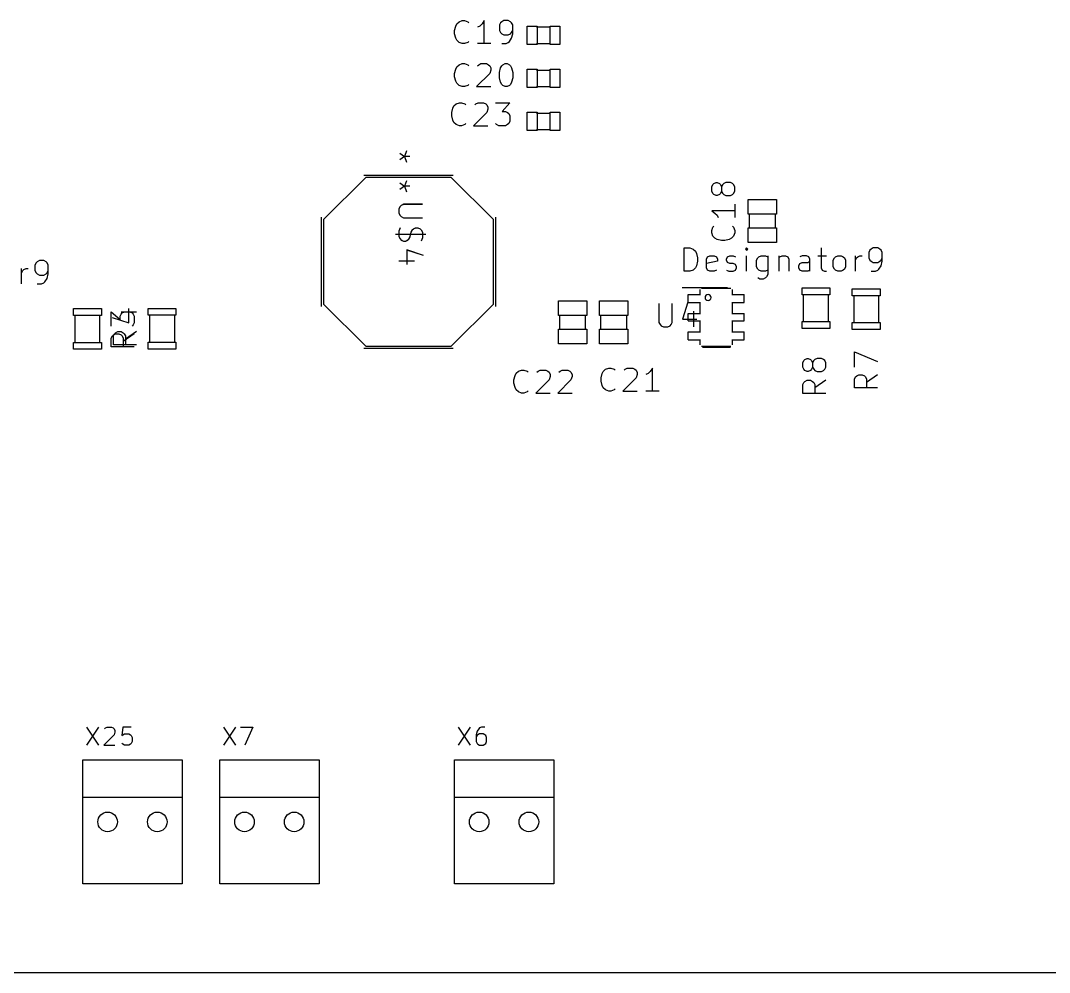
# Model space of a CAD drawing. Header units: millimetres. Extents: x 0 to 280, y 0 to 300.
# Drawn here: x 151.9 to 204.6, y 0 to 48.7 of the extents above; entities that cross this region are included whole.
import ezdxf

# ---------------------------------------------------------------- set-up
doc = ezdxf.new("R2010")
doc.units = ezdxf.units.MM
for name, color, linetype, true_color in [('Edge.Cuts', 254, 'CONTINUOUS', 0xd0d2cd), ('F.Fab', 9, 'CONTINUOUS', 0xafafaf), ('F.Silkscreen', 41, 'CONTINUOUS', 0xf2eda1)]:
    doc.layers.add(name, color=color, linetype=linetype, true_color=true_color)

msp = doc.modelspace()

# ---------------------------------------------------------------- linework, layer by layer
at = {"layer": 'Edge.Cuts', "linetype": 'CONTINUOUS'}
msp.add_line((0, 0), (280, 0), dxfattribs=at)
at = {"layer": 'Edge.Cuts'}
for centre in [(156.397, 7.698), (158.937, 7.698), (163.397, 7.698), (165.937, 7.698), (175.397, 7.698), (177.937, 7.698)]:
    msp.add_circle(centre, 0.5, dxfattribs=at)
at = {"layer": 'F.Fab', "linetype": 'CONTINUOUS'}
for p, q in [((177.8518, 47.4501), (177.8518, 48.4001)), ((177.8518, 48.4001), (178.3519, 48.4001)), ((178.3519, 48.4001), (178.3519, 47.4501)), ((179.0202, 47.4501), (179.0202, 48.4001)), ((179.0202, 48.4001), (179.5203, 48.4001)), ((179.5203, 48.4001), (179.5203, 47.4501)), ((178.334, 48.352), (179.046, 48.352)), ((178.3519, 47.4501), (177.8518, 47.4501)), ((178.334, 47.501), (179.046, 47.501)), ((179.5203, 47.4501), (179.0202, 47.4501)), ((177.8518, 45.2501), (177.8518, 46.2001)), ((177.8518, 46.2001), (178.3519, 46.2001)), ((178.334, 46.152), (179.046, 46.152)), ((178.3519, 46.2001), (178.3519, 45.2501)), ((179.0202, 45.2501), (179.0202, 46.2001)), ((179.0202, 46.2001), (179.5203, 46.2001)), ((179.5203, 46.2001), (179.5203, 45.2501)), ((178.3519, 45.2501), (177.8518, 45.2501)), ((178.334, 45.301), (179.046, 45.301)), ((179.5203, 45.2501), (179.0202, 45.2501)), ((177.8518, 43.0501), (177.8518, 44.0001)), ((177.8518, 44.0001), (178.3519, 44.0001)), ((178.334, 43.952), (179.046, 43.952)), ((178.3519, 44.0001), (178.3519, 43.0501)), ((179.0202, 43.0501), (179.0202, 44.0001)), ((179.0202, 44.0001), (179.5203, 44.0001)), ((179.5203, 44.0001), (179.5203, 43.0501)), ((178.3519, 43.0501), (177.8518, 43.0501)), ((178.334, 43.101), (179.046, 43.101)), ((179.5203, 43.0501), (179.0202, 43.0501)), ((169.5956, 40.658), (167.4366, 38.499)), ((173.9644, 40.658), (169.5956, 40.658)), ((176.1234, 38.499), (173.9644, 40.658)), ((171.342232, 40.37443), (171.569623, 40.203888)), ((171.342232, 40.37443), (171.569623, 40.203888)), ((171.569623, 40.203888), (171.342232, 40.033345)), ((171.569623, 40.203888), (171.342232, 40.033345)), ((171.683318, 40.488126), (171.569623, 40.203888)), ((171.683318, 40.488126), (171.569623, 40.203888)), ((171.853861, 40.203888), (171.569623, 40.203888)), ((171.569623, 40.203888), (171.683318, 39.919649)), ((171.853861, 40.203888), (171.569623, 40.203888)), ((171.569623, 40.203888), (171.683318, 39.919649)), ((189.1538, 38.7756), (189.1538, 39.5257)), ((189.1538, 39.5257), (190.6039, 39.5257)), ((190.6039, 39.5257), (190.6039, 38.7756)), ((171.351909, 39.168535), (171.295061, 39.05484)), ((171.295061, 39.05484), (171.295061, 38.827449)), ((171.352448, 39.170019), (171.295382, 39.055889)), ((171.295382, 39.055889), (171.295382, 38.827627)), ((171.408756, 39.225383), (171.351909, 39.168535)), ((171.409513, 39.227085), (171.352448, 39.170019)), ((171.522451, 39.28223), (171.408756, 39.225383)), ((171.523644, 39.28415), (171.409513, 39.227085)), ((172.488861, 39.28223), (171.522451, 39.28223)), ((172.493754, 39.28415), (171.523644, 39.28415)), ((167.4366, 38.499), (167.4366, 34.181)), ((171.295061, 38.827449), (171.351909, 38.713754)), ((171.295382, 38.827627), (171.352448, 38.713497)), ((171.351909, 38.713754), (171.408756, 38.656907)), ((171.352448, 38.713497), (171.409513, 38.656431)), ((171.408756, 38.656907), (171.522451, 38.600059)), ((171.409513, 38.656431), (171.523644, 38.599366)), ((171.522451, 38.600059), (172.488861, 38.600059)), ((171.523644, 38.599366), (172.493754, 38.599366)), ((176.1234, 34.181), (176.1234, 38.499)), ((190.6039, 38.7756), (189.1538, 38.7756)), ((189.22, 38.039), (189.22, 38.801)), ((190.54, 38.064), (190.54, 38.801)), ((171.351909, 38.08843), (171.295061, 37.917887)), ((171.295061, 37.917887), (171.295061, 37.633649)), ((171.352448, 38.085778), (171.295382, 37.914582)), ((171.295382, 37.914582), (171.295382, 37.629256)), ((171.920385, 37.86104), (171.977232, 37.974735)), ((171.923101, 37.857517), (171.980166, 37.971648)), ((171.977232, 37.974735), (172.03408, 38.031582)), ((171.980166, 37.971648), (172.037232, 38.028713)), ((172.03408, 38.031582), (172.147775, 38.08843)), ((172.037232, 38.028713), (172.151362, 38.085778)), ((172.147775, 38.08843), (172.26147, 38.08843)), ((172.151362, 38.085778), (172.265493, 38.085778)), ((172.26147, 38.08843), (172.375166, 38.031582)), ((172.265493, 38.085778), (172.379624, 38.028713)), ((172.375166, 38.031582), (172.432013, 37.974735)), ((172.379624, 38.028713), (172.436689, 37.971648)), ((172.432013, 37.974735), (172.488861, 37.86104)), ((172.436689, 37.971648), (172.493754, 37.857517)), ((189.1538, 37.3278), (189.1538, 38.0779)), ((189.1538, 38.0779), (190.6039, 38.0779)), ((190.6039, 38.0779), (190.6039, 37.3278)), ((172.66495, 37.743386), (171.124186, 37.743386)), ((172.659404, 37.747344), (171.124518, 37.747344)), ((171.295061, 37.633649), (171.351909, 37.519954)), ((171.295382, 37.629256), (171.352448, 37.515125)), ((171.351909, 37.519954), (171.408756, 37.463106)), ((171.352448, 37.515125), (171.409513, 37.45806)), ((171.408756, 37.463106), (171.522451, 37.406259)), ((171.409513, 37.45806), (171.523644, 37.400994)), ((171.522451, 37.406259), (171.636147, 37.406259)), ((171.523644, 37.400994), (171.637774, 37.400994)), ((171.636147, 37.406259), (171.749842, 37.463106)), ((171.637774, 37.400994), (171.751905, 37.45806)), ((171.749842, 37.463106), (171.806689, 37.519954)), ((171.751905, 37.45806), (171.80897, 37.515125)), ((171.806689, 37.519954), (171.863537, 37.633649)), ((171.80897, 37.515125), (171.866036, 37.629256)), ((171.863537, 37.633649), (171.920385, 37.86104)), ((171.866036, 37.629256), (171.923101, 37.857517)), ((172.488861, 37.576801), (172.432013, 37.406259)), ((172.493754, 37.57219), (172.436689, 37.400994)), ((172.488861, 37.86104), (172.488861, 37.576801)), ((172.493754, 37.857517), (172.493754, 37.57219)), ((172.545709, 36.66724), (171.692994, 36.951478)), ((171.692994, 36.951478), (171.692994, 36.212459)), ((172.55082, 36.659145), (171.69484, 36.944471)), ((171.69484, 36.944471), (171.69484, 36.202622)), ((190.6039, 37.3278), (189.1538, 37.3278)), ((172.090928, 36.383002), (171.295061, 36.383002)), ((172.094297, 36.373818), (171.295382, 36.373818)), ((186.6918, 34.6684), (186.6918, 34.9224)), ((186.768, 34.9986), (188.2666, 34.9986)), ((188.3428, 34.6684), (188.3428, 34.9224)), ((191.9088, 34.6558), (191.9088, 35.0114)), ((191.9088, 35.0114), (193.3312, 35.0114)), ((193.3312, 35.0114), (193.3312, 34.6558)), ((194.4688, 34.6058), (194.4688, 34.9614)), ((194.4688, 34.9614), (195.8912, 34.9614)), ((195.8912, 34.9614), (195.8912, 34.6058)), ((179.4538, 33.5956), (179.4538, 34.3457)), ((179.4538, 34.3457), (180.9039, 34.3457)), ((180.9039, 34.3457), (180.9039, 33.5956)), ((181.5538, 33.5956), (181.5538, 34.3457)), ((181.5538, 34.3457), (183.0039, 34.3457)), ((183.0039, 34.3457), (183.0039, 33.5956)), ((184.585849, 34.213754), (184.585849, 33.243644)), ((185.270633, 33.243644), (185.270633, 34.213754)), ((186.069548, 34.27082), (185.784221, 33.41484)), ((186.0822, 34.6684), (186.6918, 34.6684)), ((186.0822, 34.262), (186.0822, 34.6684)), ((186.0822, 34.262), (186.6918, 34.262)), ((186.6918, 34.6684), (186.7172, 34.6684)), ((186.6918, 34.262), (186.7172, 34.262)), ((186.6918, 33.7032), (186.6918, 34.262)), ((188.3174, 34.6684), (188.3428, 34.6684)), ((188.3174, 34.262), (188.3428, 34.262)), ((188.3428, 34.6684), (188.9524, 34.6684)), ((188.3428, 34.262), (188.9524, 34.262)), ((188.3428, 33.7032), (188.3428, 34.262)), ((188.9524, 34.262), (188.9524, 34.6684)), ((193.3312, 34.6558), (191.9088, 34.6558)), ((191.985, 33.2588), (191.985, 34.6812)), ((193.255, 33.2588), (193.255, 34.6812)), ((195.8912, 34.6058), (194.4688, 34.6058)), ((194.545, 34.6312), (194.545, 33.2088)), ((195.815, 34.6312), (195.815, 33.2088)), ((154.6588, 33.5958), (154.6588, 33.9514)), ((154.6588, 33.9514), (156.0812, 33.9514)), ((156.0812, 33.9514), (156.0812, 33.5958)), ((158.4688, 33.6058), (158.4688, 33.9614)), ((158.4688, 33.9614), (159.8912, 33.9614)), ((159.8912, 33.9614), (159.8912, 33.6058)), ((167.4366, 34.181), (169.5956, 32.022)), ((173.9644, 32.022), (176.1234, 34.181)), ((186.0822, 33.7032), (186.6918, 33.7032)), ((186.0822, 33.3222), (186.0822, 33.7032)), ((186.354874, 33.814297), (186.354874, 33.015382)), ((186.6918, 33.7032), (186.7172, 33.7032)), ((188.3174, 33.7032), (188.3428, 33.7032)), ((188.3428, 33.7032), (188.9524, 33.7032)), ((188.9524, 33.3222), (188.9524, 33.7032)), ((156.0812, 33.5958), (154.6588, 33.5958)), ((154.735, 32.1988), (154.735, 33.6212)), ((156.005, 32.1988), (156.005, 33.6212)), ((159.8912, 33.6058), (158.4688, 33.6058)), ((158.545, 33.6312), (158.545, 32.2088)), ((159.815, 33.6312), (159.815, 32.2088)), ((180.9039, 33.5956), (179.4538, 33.5956)), ((179.52, 32.859), (179.52, 33.621)), ((180.84, 32.884), (180.84, 33.621)), ((183.0039, 33.5956), (181.5538, 33.5956)), ((181.62, 32.859), (181.62, 33.621)), ((182.94, 32.884), (182.94, 33.621)), ((184.585849, 33.243644), (184.642915, 33.129513)), ((185.213568, 33.129513), (185.270633, 33.243644)), ((185.784221, 33.41484), (186.52607, 33.41484)), ((186.0822, 33.3222), (186.6918, 33.3222)), ((186.6918, 33.3222), (186.7172, 33.3222)), ((186.6918, 32.7634), (186.6918, 33.3222)), ((188.3174, 33.3222), (188.3428, 33.3222)), ((188.3428, 33.3222), (188.9524, 33.3222)), ((188.3428, 32.7634), (188.3428, 33.3222)), ((191.9088, 32.9286), (191.9088, 33.2842)), ((191.9088, 33.2842), (193.3312, 33.2842)), ((193.3312, 33.2842), (193.3312, 32.9286)), ((194.4688, 32.8786), (194.4688, 33.2342)), ((194.4688, 33.2342), (195.8912, 33.2342)), ((195.8912, 33.2342), (195.8912, 32.8786)), ((179.4538, 32.1478), (179.4538, 32.8979)), ((179.4538, 32.8979), (180.9039, 32.8979)), ((180.9039, 32.8979), (180.9039, 32.1478)), ((181.5538, 32.1478), (181.5538, 32.8979)), ((181.5538, 32.8979), (183.0039, 32.8979)), ((183.0039, 32.8979), (183.0039, 32.1478)), ((184.642915, 33.129513), (184.69998, 33.072448)), ((184.69998, 33.072448), (184.814111, 33.015382)), ((184.814111, 33.015382), (185.042372, 33.015382)), ((185.042372, 33.015382), (185.156503, 33.072448)), ((185.156503, 33.072448), (185.213568, 33.129513)), ((186.0822, 32.7634), (186.6918, 32.7634)), ((186.0822, 32.357), (186.0822, 32.7634)), ((186.6918, 32.7634), (186.7172, 32.7634)), ((188.3174, 32.7634), (188.3428, 32.7634)), ((188.3428, 32.7634), (188.9524, 32.7634)), ((188.9524, 32.357), (188.9524, 32.7634)), ((193.3312, 32.9286), (191.9088, 32.9286)), ((195.8912, 32.8786), (194.4688, 32.8786)), ((154.6588, 31.8686), (154.6588, 32.2242)), ((154.6588, 32.2242), (156.0812, 32.2242)), ((156.0812, 32.2242), (156.0812, 31.8686)), ((158.4688, 31.8786), (158.4688, 32.2342)), ((158.4688, 32.2342), (159.8912, 32.2342)), ((159.8912, 32.2342), (159.8912, 31.8786)), ((180.9039, 32.1478), (179.4538, 32.1478)), ((183.0039, 32.1478), (181.5538, 32.1478)), ((186.0822, 32.357), (186.6918, 32.357)), ((186.6918, 32.357), (186.7172, 32.357)), ((186.6918, 32.103), (186.6918, 32.357)), ((188.3174, 32.357), (188.3428, 32.357)), ((188.3428, 32.357), (188.9524, 32.357)), ((188.3428, 32.103), (188.3428, 32.357)), ((156.0812, 31.8686), (154.6588, 31.8686)), ((159.8912, 31.8786), (158.4688, 31.8786)), ((169.5956, 32.022), (173.9644, 32.022)), ((186.768, 32.0268), (188.2666, 32.0268))]:
    msp.add_line(p, q, dxfattribs=at)
at = {"layer": 'F.Fab'}
for centre in [(156.397, 7.698), (158.937, 7.698), (163.397, 7.698), (165.937, 7.698), (175.397, 7.698), (177.937, 7.698)]:
    msp.add_circle(centre, 0.5, dxfattribs=at)
for start, end in [(0, 180), (-180, 0)]:
    msp.add_arc((187.0982, 34.516), 0.1524, start, end, dxfattribs=at)
at = {"layer": 'F.Silkscreen', "linetype": 'CONTINUOUS'}
for p, q in [((174.140594, 48.176146), (174.196619, 48.400247)), ((174.196619, 48.400247), (174.252644, 48.512297)), ((174.252644, 48.512297), (174.364695, 48.624347)), ((174.364695, 48.624347), (174.53277, 48.680372)), ((174.53277, 48.680372), (174.64482, 48.680372)), ((174.64482, 48.680372), (174.812896, 48.624347)), ((174.812896, 48.624347), (174.868921, 48.568322)), ((175.429172, 48.400247), (175.317122, 48.344222)), ((175.541223, 48.512297), (175.429172, 48.400247)), ((175.653273, 48.680372), (175.541223, 48.512297)), ((175.653273, 47.503844), (175.653273, 48.680372)), ((176.49365, 48.568322), (176.437625, 48.456272)), ((176.437625, 48.456272), (176.437625, 48.176146)), ((176.549675, 48.624347), (176.49365, 48.568322)), ((176.661726, 48.680372), (176.549675, 48.624347)), ((176.885826, 48.680372), (176.661726, 48.680372)), ((176.997877, 48.624347), (176.885826, 48.680372)), ((177.053902, 48.568322), (176.997877, 48.624347)), ((177.109927, 48.456272), (177.053902, 48.568322)), ((177.109927, 48.008071), (177.109927, 48.456272)), ((174.140594, 48.008071), (174.140594, 48.176146)), ((174.196619, 47.78397), (174.140594, 48.008071)), ((176.437625, 48.176146), (176.49365, 48.064096)), ((176.49365, 48.064096), (176.549675, 48.008071)), ((176.549675, 48.008071), (176.661726, 47.952046)), ((176.661726, 47.952046), (176.885826, 47.952046)), ((176.885826, 47.952046), (176.997877, 48.008071)), ((176.997877, 48.008071), (177.053902, 48.064096)), ((177.053902, 48.064096), (177.109927, 48.176146)), ((177.053902, 47.78397), (177.109927, 48.008071)), ((174.252644, 47.67192), (174.196619, 47.78397)), ((174.364695, 47.55987), (174.252644, 47.67192)), ((174.53277, 47.503844), (174.364695, 47.55987)), ((174.64482, 47.503844), (174.53277, 47.503844)), ((174.812896, 47.55987), (174.64482, 47.503844)), ((174.868921, 47.615895), (174.812896, 47.55987)), ((175.989424, 47.503844), (175.317122, 47.503844)), ((176.549675, 47.503844), (176.773776, 47.503844)), ((176.773776, 47.503844), (176.885826, 47.55987)), ((176.885826, 47.55987), (176.941851, 47.615895)), ((176.941851, 47.615895), (177.053902, 47.78397)), ((174.196619, 46.200247), (174.252644, 46.312297)), ((174.252644, 46.312297), (174.364695, 46.424347)), ((174.364695, 46.424347), (174.53277, 46.480372)), ((174.53277, 46.480372), (174.64482, 46.480372)), ((174.64482, 46.480372), (174.812896, 46.424347)), ((174.812896, 46.424347), (174.868921, 46.368322)), ((175.317122, 46.368322), (175.373147, 46.424347)), ((175.373147, 46.424347), (175.485198, 46.480372)), ((175.485198, 46.480372), (175.765323, 46.480372)), ((175.765323, 46.480372), (175.877374, 46.424347)), ((175.877374, 46.424347), (175.933399, 46.368322)), ((175.933399, 46.368322), (175.989424, 46.256272)), ((176.49365, 46.256272), (176.549675, 46.368322)), ((176.549675, 46.368322), (176.605701, 46.424347)), ((176.605701, 46.424347), (176.717751, 46.480372)), ((176.717751, 46.480372), (176.829801, 46.480372)), ((176.829801, 46.480372), (176.941851, 46.424347)), ((176.941851, 46.424347), (176.997877, 46.368322)), ((176.997877, 46.368322), (177.053902, 46.256272)), ((174.140594, 45.976146), (174.196619, 46.200247)), ((174.140594, 45.808071), (174.140594, 45.976146)), ((174.196619, 45.58397), (174.140594, 45.808071)), ((175.933399, 45.976146), (175.261097, 45.303844)), ((175.989424, 46.144222), (175.933399, 45.976146)), ((175.989424, 46.256272), (175.989424, 46.144222)), ((176.437625, 46.032171), (176.49365, 46.256272)), ((176.437625, 45.752046), (176.437625, 46.032171)), ((177.053902, 46.256272), (177.109927, 46.032171)), ((177.109927, 46.032171), (177.109927, 45.752046)), ((174.252644, 45.47192), (174.196619, 45.58397)), ((174.364695, 45.35987), (174.252644, 45.47192)), ((174.53277, 45.303844), (174.364695, 45.35987)), ((174.64482, 45.303844), (174.53277, 45.303844)), ((174.812896, 45.35987), (174.64482, 45.303844)), ((174.868921, 45.415895), (174.812896, 45.35987)), ((175.261097, 45.303844), (175.989424, 45.303844)), ((176.49365, 45.527945), (176.437625, 45.752046)), ((176.549675, 45.415895), (176.49365, 45.527945)), ((176.605701, 45.35987), (176.549675, 45.415895)), ((176.717751, 45.303844), (176.605701, 45.35987)), ((176.829801, 45.303844), (176.717751, 45.303844)), ((176.941851, 45.35987), (176.829801, 45.303844)), ((176.997877, 45.415895), (176.941851, 45.35987)), ((177.053902, 45.527945), (176.997877, 45.415895)), ((177.109927, 45.752046), (177.053902, 45.527945)), ((173.990594, 43.976146), (174.046619, 44.200247)), ((174.046619, 44.200247), (174.102644, 44.312297)), ((174.102644, 44.312297), (174.214695, 44.424347)), ((174.214695, 44.424347), (174.38277, 44.480372)), ((174.38277, 44.480372), (174.49482, 44.480372)), ((174.49482, 44.480372), (174.662896, 44.424347)), ((174.662896, 44.424347), (174.718921, 44.368322)), ((175.167122, 44.368322), (175.223147, 44.424347)), ((175.223147, 44.424347), (175.335198, 44.480372)), ((175.335198, 44.480372), (175.615323, 44.480372)), ((175.615323, 44.480372), (175.727374, 44.424347)), ((175.727374, 44.424347), (175.783399, 44.368322)), ((175.783399, 44.368322), (175.839424, 44.256272)), ((175.839424, 44.256272), (175.839424, 44.144222)), ((176.2316, 44.480372), (176.959927, 44.480372)), ((176.959927, 44.480372), (176.567751, 44.032171)), ((173.990594, 43.808071), (173.990594, 43.976146)), ((174.046619, 43.58397), (173.990594, 43.808071)), ((175.783399, 43.976146), (175.111097, 43.303844)), ((175.839424, 44.144222), (175.783399, 43.976146)), ((176.567751, 44.032171), (176.735826, 44.032171)), ((176.735826, 44.032171), (176.847877, 43.976146)), ((176.847877, 43.976146), (176.903902, 43.920121)), ((176.903902, 43.920121), (176.959927, 43.808071)), ((176.959927, 43.808071), (176.959927, 43.527945)), ((174.102644, 43.47192), (174.046619, 43.58397)), ((174.214695, 43.35987), (174.102644, 43.47192)), ((174.38277, 43.303844), (174.214695, 43.35987)), ((174.49482, 43.303844), (174.38277, 43.303844)), ((174.662896, 43.35987), (174.49482, 43.303844)), ((174.718921, 43.415895), (174.662896, 43.35987)), ((175.111097, 43.303844), (175.839424, 43.303844)), ((176.287625, 43.35987), (176.2316, 43.415895)), ((176.399675, 43.303844), (176.287625, 43.35987)), ((176.735826, 43.303844), (176.399675, 43.303844)), ((176.847877, 43.35987), (176.735826, 43.303844)), ((176.903902, 43.415895), (176.847877, 43.35987)), ((176.959927, 43.527945), (176.903902, 43.415895)), ((171.342232, 41.89843), (171.569623, 41.727888)), ((171.342232, 41.89843), (171.569623, 41.727888)), ((171.569623, 41.727888), (171.342232, 41.557345)), ((171.569623, 41.727888), (171.342232, 41.557345)), ((171.683318, 42.012126), (171.569623, 41.727888)), ((171.683318, 42.012126), (171.569623, 41.727888)), ((171.853861, 41.727888), (171.569623, 41.727888)), ((171.569623, 41.727888), (171.683318, 41.443649)), ((171.853861, 41.727888), (171.569623, 41.727888)), ((171.569623, 41.727888), (171.683318, 41.443649)), ((174.066, 40.7596), (169.494, 40.7596)), ((187.284627, 40.180826), (187.340652, 40.292877)), ((187.284627, 39.956726), (187.284627, 40.180826)), ((187.340652, 40.292877), (187.396677, 40.348902)), ((187.396677, 40.348902), (187.508727, 40.404927)), ((187.508727, 40.404927), (187.564752, 40.404927)), ((187.564752, 40.404927), (187.676803, 40.348902)), ((187.676803, 40.348902), (187.732828, 40.292877)), ((187.732828, 40.292877), (187.788853, 40.180826)), ((187.844878, 40.292877), (187.788853, 40.180826)), ((187.788853, 40.180826), (187.788853, 39.956726)), ((187.900903, 40.348902), (187.844878, 40.292877)), ((188.012954, 40.404927), (187.900903, 40.348902)), ((188.237054, 40.404927), (188.012954, 40.404927)), ((188.349104, 40.348902), (188.237054, 40.404927)), ((188.40513, 40.292877), (188.349104, 40.348902)), ((188.461155, 40.180826), (188.40513, 40.292877)), ((188.461155, 39.956726), (188.461155, 40.180826)), ((187.340652, 39.844675), (187.284627, 39.956726)), ((187.396677, 39.78865), (187.340652, 39.844675)), ((187.508727, 39.732625), (187.396677, 39.78865)), ((187.564752, 39.732625), (187.508727, 39.732625)), ((187.676803, 39.78865), (187.564752, 39.732625)), ((187.732828, 39.844675), (187.676803, 39.78865)), ((187.788853, 39.956726), (187.732828, 39.844675)), ((187.788853, 39.956726), (187.844878, 39.844675)), ((187.844878, 39.844675), (187.900903, 39.78865)), ((187.900903, 39.78865), (188.012954, 39.732625)), ((188.012954, 39.732625), (188.237054, 39.732625)), ((188.237054, 39.732625), (188.349104, 39.78865)), ((188.349104, 39.78865), (188.40513, 39.844675)), ((188.40513, 39.844675), (188.461155, 39.956726)), ((188.461155, 38.948273), (187.284627, 38.948273)), ((187.284627, 38.948273), (187.452702, 38.836223)), ((188.461155, 39.284424), (188.461155, 38.612122)), ((167.3096, 38.626), (167.3096, 34.054)), ((176.2504, 34.054), (176.2504, 38.626)), ((187.452702, 38.836223), (187.564752, 38.724172)), ((187.564752, 38.724172), (187.620778, 38.612122)), ((187.284627, 37.93982), (187.340652, 38.107896)), ((187.284627, 37.82777), (187.284627, 37.93982)), ((187.340652, 38.107896), (187.396677, 38.163921)), ((188.349104, 38.163921), (188.40513, 38.107896)), ((188.40513, 38.107896), (188.461155, 37.93982)), ((188.461155, 37.93982), (188.461155, 37.82777)), ((187.340652, 37.659695), (187.284627, 37.82777)), ((187.452702, 37.547644), (187.340652, 37.659695)), ((187.564752, 37.491619), (187.452702, 37.547644)), ((187.788853, 37.435594), (187.564752, 37.491619)), ((187.956928, 37.435594), (187.788853, 37.435594)), ((188.181029, 37.491619), (187.956928, 37.435594)), ((188.293079, 37.547644), (188.181029, 37.491619)), ((188.40513, 37.659695), (188.293079, 37.547644)), ((188.461155, 37.82777), (188.40513, 37.659695)), ((185.883169, 35.859861), (185.883169, 37.053661)), ((185.883169, 37.053661), (186.167407, 37.053661)), ((186.167407, 37.053661), (186.33795, 36.996813)), ((186.33795, 36.996813), (186.451645, 36.883118)), ((186.451645, 36.883118), (186.508492, 36.769423)), ((189.066636, 37.053661), (189.009788, 36.996813)), ((189.009788, 36.996813), (189.066636, 36.939966)), ((189.123483, 36.996813), (189.066636, 37.053661)), ((189.066636, 37.053661), (189.066636, 36.939966)), ((189.066636, 36.939966), (189.123483, 36.996813)), ((192.875427, 37.053661), (192.875427, 36.030404)), ((195.376722, 36.939966), (195.319874, 36.82627)), ((195.319874, 36.82627), (195.319874, 36.542032)), ((195.433569, 36.996813), (195.376722, 36.939966)), ((195.547264, 37.053661), (195.433569, 36.996813)), ((195.774655, 37.053661), (195.547264, 37.053661)), ((195.88835, 36.996813), (195.774655, 37.053661)), ((195.945198, 36.939966), (195.88835, 36.996813)), ((196.002045, 36.82627), (195.945198, 36.939966)), ((196.002045, 36.371489), (196.002045, 36.82627)), ((152.793569, 36.346813), (152.736722, 36.289966)), ((152.907264, 36.403661), (152.793569, 36.346813)), ((153.134655, 36.403661), (152.907264, 36.403661)), ((153.24835, 36.346813), (153.134655, 36.403661)), ((153.305198, 36.289966), (153.24835, 36.346813)), ((186.508492, 36.769423), (186.56534, 36.542032)), ((186.56534, 36.371489), (186.508492, 36.144099)), ((186.56534, 36.542032), (186.56534, 36.371489)), ((187.020121, 36.485185), (187.076969, 36.59888)), ((187.020121, 36.030404), (187.020121, 36.485185)), ((187.588597, 36.371489), (187.020121, 36.257794)), ((187.076969, 36.59888), (187.190664, 36.655728)), ((187.190664, 36.655728), (187.418054, 36.655728)), ((187.418054, 36.655728), (187.53175, 36.59888)), ((187.53175, 36.59888), (187.588597, 36.485185)), ((187.588597, 36.485185), (187.588597, 36.371489)), ((188.043378, 36.485185), (188.100226, 36.59888)), ((188.043378, 36.428337), (188.043378, 36.485185)), ((188.100226, 36.314642), (188.043378, 36.428337)), ((188.100226, 36.59888), (188.213921, 36.655728)), ((188.213921, 36.257794), (188.100226, 36.314642)), ((188.213921, 36.655728), (188.384464, 36.655728)), ((188.384464, 36.655728), (188.498159, 36.59888)), ((189.066636, 35.859861), (189.066636, 36.655728)), ((189.578264, 36.428337), (189.635112, 36.542032)), ((189.578264, 36.087251), (189.578264, 36.428337)), ((189.635112, 36.542032), (189.691959, 36.59888)), ((189.691959, 36.59888), (189.805654, 36.655728)), ((189.805654, 36.655728), (190.033045, 36.655728)), ((190.033045, 36.655728), (190.14674, 36.59888)), ((190.14674, 36.655728), (190.14674, 35.689318)), ((190.715217, 36.655728), (190.715217, 35.859861)), ((190.715217, 36.542032), (190.772064, 36.59888)), ((190.772064, 36.59888), (190.885759, 36.655728)), ((190.885759, 36.655728), (191.056302, 36.655728)), ((191.056302, 36.655728), (191.169998, 36.59888)), ((191.169998, 36.59888), (191.226845, 36.485185)), ((191.226845, 36.485185), (191.226845, 35.859861)), ((191.909017, 36.655728), (191.795322, 36.59888)), ((191.795322, 36.257794), (191.909017, 36.314642)), ((192.136407, 36.655728), (191.909017, 36.655728)), ((191.909017, 36.314642), (192.193255, 36.314642)), ((192.250103, 36.59888), (192.136407, 36.655728)), ((192.193255, 36.314642), (192.30695, 36.371489)), ((192.30695, 36.485185), (192.250103, 36.59888)), ((192.30695, 35.859861), (192.30695, 36.485185)), ((192.704884, 36.655728), (193.159665, 36.655728)), ((193.50075, 36.428337), (193.557598, 36.542032)), ((193.50075, 36.087251), (193.50075, 36.428337)), ((193.557598, 36.542032), (193.614445, 36.59888)), ((193.614445, 36.59888), (193.72814, 36.655728)), ((193.72814, 36.655728), (193.898683, 36.655728)), ((193.898683, 36.655728), (194.012379, 36.59888)), ((194.012379, 36.59888), (194.069226, 36.542032)), ((194.069226, 36.542032), (194.126074, 36.428337)), ((194.126074, 36.428337), (194.126074, 36.087251)), ((194.637703, 35.859861), (194.637703, 36.655728)), ((194.637703, 36.428337), (194.69455, 36.542032)), ((194.69455, 36.542032), (194.751398, 36.59888)), ((194.751398, 36.59888), (194.865093, 36.655728)), ((194.865093, 36.655728), (194.978788, 36.655728)), ((195.319874, 36.542032), (195.376722, 36.428337)), ((195.376722, 36.428337), (195.433569, 36.371489)), ((195.433569, 36.371489), (195.547264, 36.314642)), ((195.547264, 36.314642), (195.774655, 36.314642)), ((195.774655, 36.314642), (195.88835, 36.371489)), ((195.88835, 36.371489), (195.945198, 36.428337)), ((195.945198, 36.428337), (196.002045, 36.542032)), ((195.945198, 36.144099), (196.002045, 36.371489)), ((151.997703, 35.209861), (151.997703, 36.005728)), ((151.997703, 35.778337), (152.05455, 35.892032)), ((152.05455, 35.892032), (152.111398, 35.94888)), ((152.111398, 35.94888), (152.225093, 36.005728)), ((152.225093, 36.005728), (152.338788, 36.005728)), ((152.736722, 36.289966), (152.679874, 36.17627)), ((152.679874, 36.17627), (152.679874, 35.892032)), ((152.679874, 35.892032), (152.736722, 35.778337)), ((152.736722, 35.778337), (152.793569, 35.721489)), ((153.24835, 35.721489), (153.305198, 35.778337)), ((153.362045, 36.17627), (153.305198, 36.289966)), ((153.305198, 35.778337), (153.362045, 35.892032)), ((153.362045, 35.721489), (153.362045, 36.17627)), ((186.167407, 35.859861), (185.883169, 35.859861)), ((186.33795, 35.916709), (186.167407, 35.859861)), ((186.451645, 36.030404), (186.33795, 35.916709)), ((186.508492, 36.144099), (186.451645, 36.030404)), ((187.076969, 35.916709), (187.020121, 36.030404)), ((187.190664, 35.859861), (187.076969, 35.916709)), ((187.418054, 35.859861), (187.190664, 35.859861)), ((187.53175, 35.916709), (187.418054, 35.859861)), ((188.043378, 35.916709), (188.157073, 35.859861)), ((188.157073, 35.859861), (188.384464, 35.859861)), ((188.384464, 36.257794), (188.213921, 36.257794)), ((188.498159, 36.200947), (188.384464, 36.257794)), ((188.384464, 35.859861), (188.498159, 35.916709)), ((188.555007, 36.087251), (188.498159, 36.200947)), ((188.498159, 35.916709), (188.555007, 36.030404)), ((188.555007, 36.030404), (188.555007, 36.087251)), ((189.635112, 35.973556), (189.578264, 36.087251)), ((189.691959, 35.916709), (189.635112, 35.973556)), ((189.805654, 35.859861), (189.691959, 35.916709)), ((190.033045, 35.859861), (189.805654, 35.859861)), ((190.14674, 35.916709), (190.033045, 35.859861)), ((191.738474, 36.144099), (191.795322, 36.257794)), ((191.738474, 36.030404), (191.738474, 36.144099)), ((191.795322, 35.916709), (191.738474, 36.030404)), ((191.909017, 35.859861), (191.795322, 35.916709)), ((192.193255, 35.859861), (191.909017, 35.859861)), ((192.30695, 35.916709), (192.193255, 35.859861)), ((192.875427, 36.030404), (192.932274, 35.916709)), ((192.932274, 35.916709), (193.045969, 35.859861)), ((193.045969, 35.859861), (193.159665, 35.859861)), ((193.557598, 35.973556), (193.50075, 36.087251)), ((193.614445, 35.916709), (193.557598, 35.973556)), ((193.72814, 35.859861), (193.614445, 35.916709)), ((193.898683, 35.859861), (193.72814, 35.859861)), ((194.012379, 35.916709), (193.898683, 35.859861)), ((194.069226, 35.973556), (194.012379, 35.916709)), ((194.126074, 36.087251), (194.069226, 35.973556)), ((195.433569, 35.859861), (195.66096, 35.859861)), ((195.66096, 35.859861), (195.774655, 35.916709)), ((195.774655, 35.916709), (195.831503, 35.973556)), ((195.831503, 35.973556), (195.945198, 36.144099)), ((152.793569, 35.721489), (152.907264, 35.664642)), ((152.907264, 35.664642), (153.134655, 35.664642)), ((153.02096, 35.209861), (153.134655, 35.266709)), ((153.134655, 35.664642), (153.24835, 35.721489)), ((153.134655, 35.266709), (153.191503, 35.323556)), ((153.191503, 35.323556), (153.305198, 35.494099)), ((153.305198, 35.494099), (153.362045, 35.721489)), ((189.748807, 35.461928), (189.635112, 35.518775)), ((189.91935, 35.461928), (189.748807, 35.461928)), ((190.033045, 35.518775), (189.91935, 35.461928)), ((190.089893, 35.575623), (190.033045, 35.518775)), ((190.14674, 35.689318), (190.089893, 35.575623)), ((152.793569, 35.209861), (153.02096, 35.209861)), ((185.7774, 35.024), (188.0888, 35.024)), ((156.584627, 33.056097), (156.584627, 33.784424)), ((156.584627, 33.784424), (157.032828, 33.392248)), ((157.032828, 33.560323), (157.088853, 33.672374)), ((157.08334, 33.782355), (157.867692, 33.782355)), ((157.088853, 33.672374), (157.144878, 33.728399)), ((157.144878, 33.728399), (157.256928, 33.784424)), ((157.256928, 33.784424), (157.537054, 33.784424)), ((157.475516, 33.222103), (157.475516, 33.95043)), ((157.537054, 33.784424), (157.649104, 33.728399)), ((157.649104, 33.728399), (157.70513, 33.672374)), ((157.70513, 33.672374), (157.761155, 33.560323)), ((156.635139, 33.502229), (157.475516, 33.222103)), ((157.032828, 33.392248), (157.032828, 33.560323)), ((157.761155, 33.224172), (157.70513, 33.112122)), ((157.761155, 33.560323), (157.761155, 33.224172)), ((156.691164, 32.549801), (156.747189, 32.661852)), ((156.696677, 32.607896), (156.808727, 32.663921)), ((156.747189, 32.661852), (156.803214, 32.717877)), ((156.803214, 32.717877), (156.915264, 32.773902)), ((156.808727, 32.663921), (156.976803, 32.663921)), ((156.915264, 32.773902), (157.08334, 32.773902)), ((156.976803, 32.663921), (157.088853, 32.607896)), ((157.08334, 32.773902), (157.19539, 32.717877)), ((157.19539, 32.717877), (157.251415, 32.661852)), ((157.761155, 32.663921), (157.200903, 32.271745)), ((157.251415, 32.661852), (157.30744, 32.549801)), ((157.867692, 32.773902), (157.30744, 32.381726)), ((157.70513, 33.112122), (157.649104, 33.056097)), ((156.584627, 32.43982), (156.640652, 32.551871)), ((156.584627, 31.991619), (156.584627, 32.43982)), ((156.640652, 32.551871), (156.696677, 32.607896)), ((156.691164, 32.1016), (156.691164, 32.549801)), ((157.867692, 32.1016), (156.691164, 32.1016)), ((157.088853, 32.607896), (157.144878, 32.551871)), ((157.144878, 32.551871), (157.200903, 32.43982)), ((157.200903, 32.43982), (157.200903, 31.991619)), ((157.30744, 32.549801), (157.30744, 32.1016)), ((157.761155, 31.991619), (156.584627, 31.991619)), ((169.494, 31.9204), (174.066, 31.9204)), ((186.8188, 31.976), (188.2412, 31.976)), ((194.584627, 30.956097), (194.584627, 31.740449)), ((194.584627, 31.740449), (195.761155, 31.236223)), ((191.941164, 31.180304), (191.997189, 31.292355)), ((191.941164, 30.956204), (191.941164, 31.180304)), ((191.997189, 31.292355), (192.053214, 31.34838)), ((192.053214, 31.34838), (192.165264, 31.404405)), ((192.165264, 31.404405), (192.221289, 31.404405)), ((192.221289, 31.404405), (192.33334, 31.34838)), ((192.33334, 31.34838), (192.389365, 31.292355)), ((192.389365, 31.292355), (192.44539, 31.180304)), ((192.501415, 31.292355), (192.44539, 31.180304)), ((192.44539, 31.180304), (192.44539, 30.956204)), ((192.55744, 31.34838), (192.501415, 31.292355)), ((192.669491, 31.404405), (192.55744, 31.34838)), ((192.893591, 31.404405), (192.669491, 31.404405)), ((193.005641, 31.34838), (192.893591, 31.404405)), ((193.061667, 31.292355), (193.005641, 31.34838)), ((193.117692, 31.180304), (193.061667, 31.292355)), ((193.117692, 30.956204), (193.117692, 31.180304)), ((177.175072, 30.304609), (177.231097, 30.52871)), ((177.231097, 30.52871), (177.287122, 30.64076)), ((177.287122, 30.64076), (177.399173, 30.75281)), ((177.399173, 30.75281), (177.567248, 30.808835)), ((177.567248, 30.808835), (177.679298, 30.808835)), ((177.679298, 30.808835), (177.847374, 30.75281)), ((177.847374, 30.75281), (177.903399, 30.696785)), ((178.3516, 30.696785), (178.407625, 30.75281)), ((178.407625, 30.75281), (178.519676, 30.808835)), ((178.519676, 30.808835), (178.799801, 30.808835)), ((178.799801, 30.808835), (178.911852, 30.75281)), ((178.911852, 30.75281), (178.967877, 30.696785)), ((178.967877, 30.696785), (179.023902, 30.584735)), ((179.023902, 30.584735), (179.023902, 30.472685)), ((179.472103, 30.696785), (179.528128, 30.75281)), ((179.528128, 30.75281), (179.640179, 30.808835)), ((179.640179, 30.808835), (179.920304, 30.808835)), ((179.920304, 30.808835), (180.032355, 30.75281)), ((180.032355, 30.75281), (180.08838, 30.696785)), ((180.08838, 30.696785), (180.144405, 30.584735)), ((180.144405, 30.584735), (180.144405, 30.472685)), ((181.625072, 30.404609), (181.681097, 30.62871)), ((181.681097, 30.62871), (181.737122, 30.74076)), ((181.737122, 30.74076), (181.849173, 30.85281)), ((181.849173, 30.85281), (182.017248, 30.908835)), ((182.017248, 30.908835), (182.129298, 30.908835)), ((182.129298, 30.908835), (182.297374, 30.85281)), ((182.297374, 30.85281), (182.353399, 30.796785)), ((182.8016, 30.796785), (182.857625, 30.85281)), ((182.857625, 30.85281), (182.969676, 30.908835)), ((182.969676, 30.908835), (183.249801, 30.908835)), ((183.249801, 30.908835), (183.361852, 30.85281)), ((183.361852, 30.85281), (183.417877, 30.796785)), ((183.417877, 30.796785), (183.473902, 30.684735)), ((183.473902, 30.572685), (183.417877, 30.404609)), ((183.473902, 30.684735), (183.473902, 30.572685)), ((184.034153, 30.62871), (183.922103, 30.572685)), ((184.146204, 30.74076), (184.034153, 30.62871)), ((184.258254, 30.908835), (184.146204, 30.74076)), ((184.258254, 29.732307), (184.258254, 30.908835)), ((191.997189, 30.844153), (191.941164, 30.956204)), ((192.053214, 30.788128), (191.997189, 30.844153)), ((192.165264, 30.732103), (192.053214, 30.788128)), ((192.221289, 30.732103), (192.165264, 30.732103)), ((192.33334, 30.788128), (192.221289, 30.732103)), ((192.389365, 30.844153), (192.33334, 30.788128)), ((192.44539, 30.956204), (192.389365, 30.844153)), ((192.44539, 30.956204), (192.501415, 30.844153)), ((192.501415, 30.844153), (192.55744, 30.788128)), ((192.55744, 30.788128), (192.669491, 30.732103)), ((192.669491, 30.732103), (192.893591, 30.732103)), ((192.893591, 30.732103), (193.005641, 30.788128)), ((193.005641, 30.788128), (193.061667, 30.844153)), ((193.061667, 30.844153), (193.117692, 30.956204)), ((194.696677, 30.507896), (194.808727, 30.563921)), ((194.808727, 30.563921), (194.976803, 30.563921)), ((194.976803, 30.563921), (195.088853, 30.507896)), ((195.761155, 30.563921), (195.200903, 30.171745)), ((177.175072, 30.136534), (177.175072, 30.304609)), ((177.231097, 29.912433), (177.175072, 30.136534)), ((178.967877, 30.304609), (178.295575, 29.632307)), ((179.023902, 30.472685), (178.967877, 30.304609)), ((180.08838, 30.304609), (179.416078, 29.632307)), ((180.144405, 30.472685), (180.08838, 30.304609)), ((181.625072, 30.236534), (181.625072, 30.404609)), ((181.681097, 30.012433), (181.625072, 30.236534)), ((181.737122, 29.900383), (181.681097, 30.012433)), ((183.417877, 30.404609), (182.745575, 29.732307)), ((191.941164, 30.059801), (191.997189, 30.171852)), ((191.941164, 29.6116), (191.941164, 30.059801)), ((191.997189, 30.171852), (192.053214, 30.227877)), ((192.053214, 30.227877), (192.165264, 30.283902)), ((192.165264, 30.283902), (192.33334, 30.283902)), ((192.33334, 30.283902), (192.44539, 30.227877)), ((192.44539, 30.227877), (192.501415, 30.171852)), ((192.501415, 30.171852), (192.55744, 30.059801)), ((193.117692, 30.283902), (192.55744, 29.891726)), ((192.55744, 30.059801), (192.55744, 29.6116)), ((194.584627, 30.33982), (194.640652, 30.451871)), ((194.584627, 29.891619), (194.584627, 30.33982)), ((194.640652, 30.451871), (194.696677, 30.507896)), ((195.088853, 30.507896), (195.144878, 30.451871)), ((195.144878, 30.451871), (195.200903, 30.33982)), ((195.200903, 30.33982), (195.200903, 29.891619)), ((177.287122, 29.800383), (177.231097, 29.912433)), ((177.399173, 29.688333), (177.287122, 29.800383)), ((177.567248, 29.632307), (177.399173, 29.688333)), ((177.679298, 29.632307), (177.567248, 29.632307)), ((177.847374, 29.688333), (177.679298, 29.632307)), ((177.903399, 29.744358), (177.847374, 29.688333)), ((178.295575, 29.632307), (179.023902, 29.632307)), ((179.416078, 29.632307), (180.144405, 29.632307)), ((181.849173, 29.788333), (181.737122, 29.900383)), ((182.017248, 29.732307), (181.849173, 29.788333)), ((182.129298, 29.732307), (182.017248, 29.732307)), ((182.297374, 29.788333), (182.129298, 29.732307)), ((182.353399, 29.844358), (182.297374, 29.788333)), ((182.745575, 29.732307), (183.473902, 29.732307)), ((184.594405, 29.732307), (183.922103, 29.732307)), ((193.117692, 29.6116), (191.941164, 29.6116)), ((195.761155, 29.891619), (194.584627, 29.891619)), ((155.319237, 12.550463), (155.93561, 11.625903)), ((155.93561, 12.550463), (155.319237, 11.625903)), ((156.72809, 12.154223), (156.19977, 11.625903)), ((156.243796, 12.46241), (156.287823, 12.506436)), ((156.287823, 12.506436), (156.375876, 12.550463)), ((156.375876, 12.550463), (156.59601, 12.550463)), ((156.59601, 12.550463), (156.684063, 12.506436)), ((156.684063, 12.506436), (156.72809, 12.46241)), ((156.72809, 12.46241), (156.772116, 12.374356)), ((156.772116, 12.286303), (156.72809, 12.154223)), ((156.772116, 12.374356), (156.772116, 12.286303)), ((157.168356, 12.550463), (157.124329, 12.110196)), ((157.124329, 12.110196), (157.168356, 12.154223)), ((157.608623, 12.550463), (157.168356, 12.550463)), ((157.168356, 12.154223), (157.256409, 12.19825)), ((157.256409, 12.19825), (157.476543, 12.19825)), ((157.476543, 12.19825), (157.564596, 12.154223)), ((157.564596, 12.154223), (157.608623, 12.110196)), ((157.608623, 12.110196), (157.652649, 12.022143)), ((162.319237, 12.550463), (162.93561, 11.625903)), ((162.93561, 12.550463), (162.319237, 11.625903)), ((163.19977, 12.550463), (163.816143, 12.550463)), ((163.816143, 12.550463), (163.419903, 11.625903)), ((174.319237, 12.550463), (174.93561, 11.625903)), ((174.93561, 12.550463), (174.319237, 11.625903)), ((175.287823, 12.33033), (175.243796, 12.154223)), ((175.243796, 12.154223), (175.243796, 11.80201)), ((175.287823, 12.110196), (175.243796, 12.022143)), ((175.375876, 12.46241), (175.287823, 12.33033)), ((175.33185, 12.154223), (175.287823, 12.110196)), ((175.419903, 12.19825), (175.33185, 12.154223)), ((175.419903, 12.506436), (175.375876, 12.46241)), ((175.507956, 12.550463), (175.419903, 12.506436)), ((175.59601, 12.19825), (175.419903, 12.19825)), ((175.684063, 12.550463), (175.507956, 12.550463)), ((175.684063, 12.154223), (175.59601, 12.19825)), ((175.72809, 12.110196), (175.684063, 12.154223)), ((175.772116, 12.022143), (175.72809, 12.110196)), ((156.19977, 11.625903), (156.772116, 11.625903)), ((157.168356, 11.66993), (157.124329, 11.713956)), ((157.256409, 11.625903), (157.168356, 11.66993)), ((157.476543, 11.625903), (157.256409, 11.625903)), ((157.564596, 11.66993), (157.476543, 11.625903)), ((157.608623, 11.713956), (157.564596, 11.66993)), ((157.652649, 11.80201), (157.608623, 11.713956)), ((157.652649, 12.022143), (157.652649, 11.80201)), ((175.243796, 11.80201), (175.287823, 11.713956)), ((175.287823, 11.713956), (175.33185, 11.66993)), ((175.33185, 11.66993), (175.419903, 11.625903)), ((175.419903, 11.625903), (175.59601, 11.625903)), ((175.59601, 11.625903), (175.684063, 11.66993)), ((175.684063, 11.66993), (175.72809, 11.713956)), ((175.72809, 11.713956), (175.772116, 11.80201)), ((175.772116, 11.80201), (175.772116, 12.022143)), ((155.127, 10.873), (160.207, 10.873)), ((155.127, 8.968), (155.127, 10.873)), ((160.207, 10.873), (160.207, 8.968)), ((162.127, 10.873), (167.207, 10.873)), ((162.127, 8.968), (162.127, 10.873)), ((167.207, 10.873), (167.207, 8.968)), ((174.127, 10.873), (179.207, 10.873)), ((174.127, 8.968), (174.127, 10.873)), ((179.207, 10.873), (179.207, 8.968)), ((155.127, 8.968), (160.207, 8.968)), ((155.127, 4.523), (155.127, 8.968)), ((160.207, 8.968), (160.207, 4.523)), ((162.127, 8.968), (167.207, 8.968)), ((162.127, 4.523), (162.127, 8.968)), ((167.207, 8.968), (167.207, 4.523)), ((174.127, 8.968), (179.207, 8.968)), ((174.127, 4.523), (174.127, 8.968)), ((179.207, 8.968), (179.207, 4.523)), ((160.207, 4.523), (155.127, 4.523)), ((167.207, 4.523), (162.127, 4.523)), ((179.207, 4.523), (174.127, 4.523))]:
    msp.add_line(p, q, dxfattribs=at)
at = {"layer": 'F.Silkscreen'}
for centre in [(156.397, 7.698), (158.937, 7.698), (163.397, 7.698), (165.937, 7.698), (175.397, 7.698), (177.937, 7.698)]:
    msp.add_circle(centre, 0.5, dxfattribs=at)

doc.saveas('drawing.dxf')
